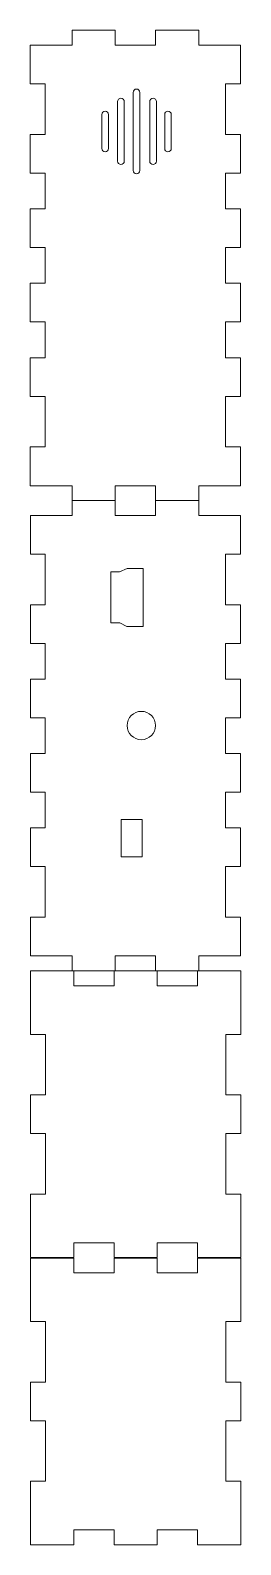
# Model space of a CAD drawing. Header units: inches. Extents: x -3.1 to 14.9, y -9.8 to 5.5.
# Drawn here: x 6.93 to 8.04, y -9.75 to -1.73 of the extents above; entities that cross this region are included whole.
import ezdxf

# ---------------------------------------------------------------- set-up
doc = ezdxf.new("R2010")
doc.units = ezdxf.units.IN
doc.header["$MEASUREMENT"] = 0
doc.layers.add('Layer 1', color=7, linetype='Continuous')

msp = doc.modelspace()

# ---------------------------------------------------------------- linework, layer by layer
at = {"layer": 'Layer 1', "color": 250, "lineweight": 9}
msp.add_ellipse((7.5133, -5.413), major_axis=(0, 0.075), ratio=1, dxfattribs=at)
at = {"layer": 'Layer 1', "color": 240, "lineweight": 9}
for points, knots in [([(8.0369, -1.8132), (8.0369, -1.8132), (8.0369, -2.0179), (8.0369, -2.0179), (8.0369, -2.0179), (8.0369, -2.0179), (7.9582, -2.0179), (7.9582, -2.0179), (7.9582, -2.0179), (7.9582, -2.0179), (7.9582, -2.2857), (7.9582, -2.2857), (7.9582, -2.2857), (7.9582, -2.2857), (8.0369, -2.2857), (8.0369, -2.2857), (8.0369, -2.2857), (8.0369, -2.2857), (8.0369, -2.4904), (8.0369, -2.4904), (8.0369, -2.4904), (8.0369, -2.4904), (7.9582, -2.4904), (7.9582, -2.4904), (7.9582, -2.4904), (7.9582, -2.4904), (7.9582, -2.6794), (7.9582, -2.6794), (7.9582, -2.6794), (7.9582, -2.6794), (8.0369, -2.6794), (8.0369, -2.6794), (8.0369, -2.6794), (8.0369, -2.6794), (8.0369, -2.8841), (8.0369, -2.8841), (8.0369, -2.8841), (8.0369, -2.8841), (7.9582, -2.8841), (7.9582, -2.8841), (7.9582, -2.8841), (7.9582, -2.8841), (7.9582, -3.0731), (7.9582, -3.0731), (7.9582, -3.0731), (7.9582, -3.0731), (8.0369, -3.0731), (8.0369, -3.0731), (8.0369, -3.0731), (8.0369, -3.0731), (8.0369, -3.2778), (8.0369, -3.2778), (8.0369, -3.2778), (8.0369, -3.2778), (7.9582, -3.2778), (7.9582, -3.2778), (7.9582, -3.2778), (7.9582, -3.2778), (7.9582, -3.4668), (7.9582, -3.4668), (7.9582, -3.4668), (7.9582, -3.4668), (8.0369, -3.4668), (8.0369, -3.4668), (8.0369, -3.4668), (8.0369, -3.4668), (8.0369, -3.6715), (8.0369, -3.6715), (8.0369, -3.6715), (8.0369, -3.6715), (7.9582, -3.6715), (7.9582, -3.6715), (7.9582, -3.6715), (7.9582, -3.6715), (7.9582, -3.9392), (7.9582, -3.9392), (7.9582, -3.9392), (7.9582, -3.9392), (8.0369, -3.9392), (8.0369, -3.9392), (8.0369, -3.9392), (8.0369, -3.9392), (8.0369, -4.1439), (8.0369, -4.1439), (8.0369, -4.1439), (8.0369, -4.1439), (7.8165, -4.1439), (7.8165, -4.1439), (7.8165, -4.1439), (7.8165, -4.1439), (7.8165, -4.2227), (7.8165, -4.2227), (7.8165, -4.2227), (7.8165, -4.2227), (7.5881, -4.2227), (7.5881, -4.2227), (7.5881, -4.2227), (7.5881, -4.2227), (7.5881, -4.1439), (7.5881, -4.1439), (7.5881, -4.1439), (7.5881, -4.1439), (7.3755, -4.1439), (7.3755, -4.1439), (7.3755, -4.1439), (7.3755, -4.1439), (7.3755, -4.2227), (7.3755, -4.2227), (7.3755, -4.2227), (7.3755, -4.2227), (7.1472, -4.2227), (7.1472, -4.2227), (7.1472, -4.2227), (7.1472, -4.2227), (7.1472, -4.1439), (7.1472, -4.1439), (7.1472, -4.1439), (7.1472, -4.1439), (6.9267, -4.1439), (6.9267, -4.1439), (6.9267, -4.1439), (6.9267, -4.1439), (6.9267, -3.9392), (6.9267, -3.9392), (6.9267, -3.9392), (6.9267, -3.9392), (7.0054, -3.9392), (7.0054, -3.9392), (7.0054, -3.9392), (7.0054, -3.9392), (7.0054, -3.6715), (7.0054, -3.6715), (7.0054, -3.6715), (7.0054, -3.6715), (6.9267, -3.6715), (6.9267, -3.6715), (6.9267, -3.6715), (6.9267, -3.6715), (6.9267, -3.4668), (6.9267, -3.4668), (6.9267, -3.4668), (6.9267, -3.4668), (7.0054, -3.4668), (7.0054, -3.4668), (7.0054, -3.4668), (7.0054, -3.4668), (7.0054, -3.2778), (7.0054, -3.2778), (7.0054, -3.2778), (7.0054, -3.2778), (6.9267, -3.2778), (6.9267, -3.2778), (6.9267, -3.2778), (6.9267, -3.2778), (6.9267, -3.0731), (6.9267, -3.0731), (6.9267, -3.0731), (6.9267, -3.0731), (7.0054, -3.0731), (7.0054, -3.0731), (7.0054, -3.0731), (7.0054, -3.0731), (7.0054, -2.8841), (7.0054, -2.8841), (7.0054, -2.8841), (7.0054, -2.8841), (6.9267, -2.8841), (6.9267, -2.8841), (6.9267, -2.8841), (6.9267, -2.8841), (6.9267, -2.6794), (6.9267, -2.6794), (6.9267, -2.6794), (6.9267, -2.6794), (7.0054, -2.6794), (7.0054, -2.6794), (7.0054, -2.6794), (7.0054, -2.6794), (7.0054, -2.4904), (7.0054, -2.4904), (7.0054, -2.4904), (7.0054, -2.4904), (6.9267, -2.4904), (6.9267, -2.4904), (6.9267, -2.4904), (6.9267, -2.4904), (6.9267, -2.2857), (6.9267, -2.2857), (6.9267, -2.2857), (6.9267, -2.2857), (7.0054, -2.2857), (7.0054, -2.2857), (7.0054, -2.2857), (7.0054, -2.2857), (7.0054, -2.0179), (7.0054, -2.0179), (7.0054, -2.0179), (7.0054, -2.0179), (6.9267, -2.0179), (6.9267, -2.0179), (6.9267, -2.0179), (6.9267, -2.0179), (6.9267, -1.8132), (6.9267, -1.8132), (6.9267, -1.8132), (6.9267, -1.8132), (7.1472, -1.8132), (7.1472, -1.8132), (7.1472, -1.8132), (7.1472, -1.8132), (7.1472, -1.7345), (7.1472, -1.7345), (7.1472, -1.7345), (7.1472, -1.7345), (7.3755, -1.7345), (7.3755, -1.7345), (7.3755, -1.7345), (7.3755, -1.7345), (7.3755, -1.8132), (7.3755, -1.8132), (7.3755, -1.8132), (7.3755, -1.8132), (7.5881, -1.8132), (7.5881, -1.8132), (7.5881, -1.8132), (7.5881, -1.8132), (7.5881, -1.7345), (7.5881, -1.7345), (7.5881, -1.7345), (7.5881, -1.7345), (7.8165, -1.7345), (7.8165, -1.7345), (7.8165, -1.7345), (7.8165, -1.7345), (7.8165, -1.8132), (7.8165, -1.8132), (7.8165, -1.8132), (7.8165, -1.8132), (8.0369, -1.8132), (8.0369, -1.8132)], [0, 0, 0, 0, 0.016393, 0.016393, 0.016393, 0.016393, 0.032787, 0.032787, 0.032787, 0.032787, 0.04918, 0.04918, 0.04918, 0.04918, 0.065574, 0.065574, 0.065574, 0.065574, 0.081967, 0.081967, 0.081967, 0.081967, 0.098361, 0.098361, 0.098361, 0.098361, 0.114754, 0.114754, 0.114754, 0.114754, 0.131148, 0.131148, 0.131148, 0.131148, 0.147541, 0.147541, 0.147541, 0.147541, 0.163934, 0.163934, 0.163934, 0.163934, 0.180328, 0.180328, 0.180328, 0.180328, 0.196721, 0.196721, 0.196721, 0.196721, 0.213115, 0.213115, 0.213115, 0.213115, 0.229508, 0.229508, 0.229508, 0.229508, 0.245902, 0.245902, 0.245902, 0.245902, 0.262295, 0.262295, 0.262295, 0.262295, 0.278689, 0.278689, 0.278689, 0.278689, 0.295082, 0.295082, 0.295082, 0.295082, 0.311475, 0.311475, 0.311475, 0.311475, 0.327869, 0.327869, 0.327869, 0.327869, 0.344262, 0.344262, 0.344262, 0.344262, 0.360656, 0.360656, 0.360656, 0.360656, 0.377049, 0.377049, 0.377049, 0.377049, 0.393443, 0.393443, 0.393443, 0.393443, 0.409836, 0.409836, 0.409836, 0.409836, 0.42623, 0.42623, 0.42623, 0.42623, 0.442623, 0.442623, 0.442623, 0.442623, 0.459016, 0.459016, 0.459016, 0.459016, 0.47541, 0.47541, 0.47541, 0.47541, 0.491803, 0.491803, 0.491803, 0.491803, 0.508197, 0.508197, 0.508197, 0.508197, 0.52459, 0.52459, 0.52459, 0.52459, 0.540984, 0.540984, 0.540984, 0.540984, 0.557377, 0.557377, 0.557377, 0.557377, 0.57377, 0.57377, 0.57377, 0.57377, 0.590164, 0.590164, 0.590164, 0.590164, 0.606557, 0.606557, 0.606557, 0.606557, 0.622951, 0.622951, 0.622951, 0.622951, 0.639344, 0.639344, 0.639344, 0.639344, 0.655738, 0.655738, 0.655738, 0.655738, 0.672131, 0.672131, 0.672131, 0.672131, 0.688525, 0.688525, 0.688525, 0.688525, 0.704918, 0.704918, 0.704918, 0.704918, 0.721311, 0.721311, 0.721311, 0.721311, 0.737705, 0.737705, 0.737705, 0.737705, 0.754098, 0.754098, 0.754098, 0.754098, 0.770492, 0.770492, 0.770492, 0.770492, 0.786885, 0.786885, 0.786885, 0.786885, 0.803279, 0.803279, 0.803279, 0.803279, 0.819672, 0.819672, 0.819672, 0.819672, 0.836066, 0.836066, 0.836066, 0.836066, 0.852459, 0.852459, 0.852459, 0.852459, 0.868852, 0.868852, 0.868852, 0.868852, 0.885246, 0.885246, 0.885246, 0.885246, 0.901639, 0.901639, 0.901639, 0.901639, 0.918033, 0.918033, 0.918033, 0.918033, 0.934426, 0.934426, 0.934426, 0.934426, 0.95082, 0.95082, 0.95082, 0.95082, 0.967213, 0.967213, 0.967213, 0.967213, 1, 1, 1, 1]), ([(8.0372, -4.3011), (8.0372, -4.3011), (8.0372, -4.5059), (8.0372, -4.5059), (8.0372, -4.5059), (8.0372, -4.5059), (7.9584, -4.5059), (7.9584, -4.5059), (7.9584, -4.5059), (7.9584, -4.5059), (7.9584, -4.7736), (7.9584, -4.7736), (7.9584, -4.7736), (7.9584, -4.7736), (8.0372, -4.7736), (8.0372, -4.7736), (8.0372, -4.7736), (8.0372, -4.7736), (8.0372, -4.9783), (8.0372, -4.9783), (8.0372, -4.9783), (8.0372, -4.9783), (7.9584, -4.9783), (7.9584, -4.9783), (7.9584, -4.9783), (7.9584, -4.9783), (7.9584, -5.1673), (7.9584, -5.1673), (7.9584, -5.1673), (7.9584, -5.1673), (8.0372, -5.1673), (8.0372, -5.1673), (8.0372, -5.1673), (8.0372, -5.1673), (8.0372, -5.372), (8.0372, -5.372), (8.0372, -5.372), (8.0372, -5.372), (7.9584, -5.372), (7.9584, -5.372), (7.9584, -5.372), (7.9584, -5.372), (7.9584, -5.561), (7.9584, -5.561), (7.9584, -5.561), (7.9584, -5.561), (8.0372, -5.561), (8.0372, -5.561), (8.0372, -5.561), (8.0372, -5.561), (8.0372, -5.7657), (8.0372, -5.7657), (8.0372, -5.7657), (8.0372, -5.7657), (7.9584, -5.7657), (7.9584, -5.7657), (7.9584, -5.7657), (7.9584, -5.7657), (7.9584, -5.9547), (7.9584, -5.9547), (7.9584, -5.9547), (7.9584, -5.9547), (8.0372, -5.9547), (8.0372, -5.9547), (8.0372, -5.9547), (8.0372, -5.9547), (8.0372, -6.1594), (8.0372, -6.1594), (8.0372, -6.1594), (8.0372, -6.1594), (7.9584, -6.1594), (7.9584, -6.1594), (7.9584, -6.1594), (7.9584, -6.1594), (7.9584, -6.4271), (7.9584, -6.4271), (7.9584, -6.4271), (7.9584, -6.4271), (8.0372, -6.4271), (8.0372, -6.4271), (8.0372, -6.4271), (8.0372, -6.4271), (8.0372, -6.6319), (8.0372, -6.6319), (8.0372, -6.6319), (8.0372, -6.6319), (7.8167, -6.6319), (7.8167, -6.6319), (7.8167, -6.6319), (7.8167, -6.6319), (7.8167, -6.7106), (7.8167, -6.7106), (7.8167, -6.7106), (7.8167, -6.7106), (7.5884, -6.7106), (7.5884, -6.7106), (7.5884, -6.7106), (7.5884, -6.7106), (7.5884, -6.6319), (7.5884, -6.6319), (7.5884, -6.6319), (7.5884, -6.6319), (7.3758, -6.6319), (7.3758, -6.6319), (7.3758, -6.6319), (7.3758, -6.6319), (7.3758, -6.7106), (7.3758, -6.7106), (7.3758, -6.7106), (7.3758, -6.7106), (7.1474, -6.7106), (7.1474, -6.7106), (7.1474, -6.7106), (7.1474, -6.7106), (7.1474, -6.6319), (7.1474, -6.6319), (7.1474, -6.6319), (7.1474, -6.6319), (6.9269, -6.6319), (6.9269, -6.6319), (6.9269, -6.6319), (6.9269, -6.6319), (6.9269, -6.4271), (6.9269, -6.4271), (6.9269, -6.4271), (6.9269, -6.4271), (7.0057, -6.4271), (7.0057, -6.4271), (7.0057, -6.4271), (7.0057, -6.4271), (7.0057, -6.1594), (7.0057, -6.1594), (7.0057, -6.1594), (7.0057, -6.1594), (6.9269, -6.1594), (6.9269, -6.1594), (6.9269, -6.1594), (6.9269, -6.1594), (6.9269, -5.9547), (6.9269, -5.9547), (6.9269, -5.9547), (6.9269, -5.9547), (7.0057, -5.9547), (7.0057, -5.9547), (7.0057, -5.9547), (7.0057, -5.9547), (7.0057, -5.7657), (7.0057, -5.7657), (7.0057, -5.7657), (7.0057, -5.7657), (6.9269, -5.7657), (6.9269, -5.7657), (6.9269, -5.7657), (6.9269, -5.7657), (6.9269, -5.561), (6.9269, -5.561), (6.9269, -5.561), (6.9269, -5.561), (7.0057, -5.561), (7.0057, -5.561), (7.0057, -5.561), (7.0057, -5.561), (7.0057, -5.372), (7.0057, -5.372), (7.0057, -5.372), (7.0057, -5.372), (6.9269, -5.372), (6.9269, -5.372), (6.9269, -5.372), (6.9269, -5.372), (6.9269, -5.1673), (6.9269, -5.1673), (6.9269, -5.1673), (6.9269, -5.1673), (7.0057, -5.1673), (7.0057, -5.1673), (7.0057, -5.1673), (7.0057, -5.1673), (7.0057, -4.9783), (7.0057, -4.9783), (7.0057, -4.9783), (7.0057, -4.9783), (6.9269, -4.9783), (6.9269, -4.9783), (6.9269, -4.9783), (6.9269, -4.9783), (6.9269, -4.7736), (6.9269, -4.7736), (6.9269, -4.7736), (6.9269, -4.7736), (7.0057, -4.7736), (7.0057, -4.7736), (7.0057, -4.7736), (7.0057, -4.7736), (7.0057, -4.5059), (7.0057, -4.5059), (7.0057, -4.5059), (7.0057, -4.5059), (6.9269, -4.5059), (6.9269, -4.5059), (6.9269, -4.5059), (6.9269, -4.5059), (6.9269, -4.3011), (6.9269, -4.3011), (6.9269, -4.3011), (6.9269, -4.3011), (7.1474, -4.3011), (7.1474, -4.3011), (7.1474, -4.3011), (7.1474, -4.3011), (7.1474, -4.2224), (7.1474, -4.2224), (7.1474, -4.2224), (7.1474, -4.2224), (7.3758, -4.2224), (7.3758, -4.2224), (7.3758, -4.2224), (7.3758, -4.2224), (7.3758, -4.3011), (7.3758, -4.3011), (7.3758, -4.3011), (7.3758, -4.3011), (7.5884, -4.3011), (7.5884, -4.3011), (7.5884, -4.3011), (7.5884, -4.3011), (7.5884, -4.2224), (7.5884, -4.2224), (7.5884, -4.2224), (7.5884, -4.2224), (7.8167, -4.2224), (7.8167, -4.2224), (7.8167, -4.2224), (7.8167, -4.2224), (7.8167, -4.3011), (7.8167, -4.3011), (7.8167, -4.3011), (7.8167, -4.3011), (8.0372, -4.3011), (8.0372, -4.3011)], [0, 0, 0, 0, 0.016393, 0.016393, 0.016393, 0.016393, 0.032787, 0.032787, 0.032787, 0.032787, 0.04918, 0.04918, 0.04918, 0.04918, 0.065574, 0.065574, 0.065574, 0.065574, 0.081967, 0.081967, 0.081967, 0.081967, 0.098361, 0.098361, 0.098361, 0.098361, 0.114754, 0.114754, 0.114754, 0.114754, 0.131148, 0.131148, 0.131148, 0.131148, 0.147541, 0.147541, 0.147541, 0.147541, 0.163934, 0.163934, 0.163934, 0.163934, 0.180328, 0.180328, 0.180328, 0.180328, 0.196721, 0.196721, 0.196721, 0.196721, 0.213115, 0.213115, 0.213115, 0.213115, 0.229508, 0.229508, 0.229508, 0.229508, 0.245902, 0.245902, 0.245902, 0.245902, 0.262295, 0.262295, 0.262295, 0.262295, 0.278689, 0.278689, 0.278689, 0.278689, 0.295082, 0.295082, 0.295082, 0.295082, 0.311475, 0.311475, 0.311475, 0.311475, 0.327869, 0.327869, 0.327869, 0.327869, 0.344262, 0.344262, 0.344262, 0.344262, 0.360656, 0.360656, 0.360656, 0.360656, 0.377049, 0.377049, 0.377049, 0.377049, 0.393443, 0.393443, 0.393443, 0.393443, 0.409836, 0.409836, 0.409836, 0.409836, 0.42623, 0.42623, 0.42623, 0.42623, 0.442623, 0.442623, 0.442623, 0.442623, 0.459016, 0.459016, 0.459016, 0.459016, 0.47541, 0.47541, 0.47541, 0.47541, 0.491803, 0.491803, 0.491803, 0.491803, 0.508197, 0.508197, 0.508197, 0.508197, 0.52459, 0.52459, 0.52459, 0.52459, 0.540984, 0.540984, 0.540984, 0.540984, 0.557377, 0.557377, 0.557377, 0.557377, 0.57377, 0.57377, 0.57377, 0.57377, 0.590164, 0.590164, 0.590164, 0.590164, 0.606557, 0.606557, 0.606557, 0.606557, 0.622951, 0.622951, 0.622951, 0.622951, 0.639344, 0.639344, 0.639344, 0.639344, 0.655738, 0.655738, 0.655738, 0.655738, 0.672131, 0.672131, 0.672131, 0.672131, 0.688525, 0.688525, 0.688525, 0.688525, 0.704918, 0.704918, 0.704918, 0.704918, 0.721311, 0.721311, 0.721311, 0.721311, 0.737705, 0.737705, 0.737705, 0.737705, 0.754098, 0.754098, 0.754098, 0.754098, 0.770492, 0.770492, 0.770492, 0.770492, 0.786885, 0.786885, 0.786885, 0.786885, 0.803279, 0.803279, 0.803279, 0.803279, 0.819672, 0.819672, 0.819672, 0.819672, 0.836066, 0.836066, 0.836066, 0.836066, 0.852459, 0.852459, 0.852459, 0.852459, 0.868852, 0.868852, 0.868852, 0.868852, 0.885246, 0.885246, 0.885246, 0.885246, 0.901639, 0.901639, 0.901639, 0.901639, 0.918033, 0.918033, 0.918033, 0.918033, 0.934426, 0.934426, 0.934426, 0.934426, 0.95082, 0.95082, 0.95082, 0.95082, 0.967213, 0.967213, 0.967213, 0.967213, 1, 1, 1, 1]), ([(8.0381, -6.7115), (8.0381, -6.7115), (8.0381, -7.0474), (8.0381, -7.0474), (8.0381, -7.0474), (8.0381, -7.0474), (7.9593, -7.0474), (7.9593, -7.0474), (7.9593, -7.0474), (7.9593, -7.0474), (7.9593, -7.3676), (7.9593, -7.3676), (7.9593, -7.3676), (7.9593, -7.3676), (8.0381, -7.3676), (8.0381, -7.3676), (8.0381, -7.3676), (8.0381, -7.3676), (8.0381, -7.5723), (8.0381, -7.5723), (8.0381, -7.5723), (8.0381, -7.5723), (7.9593, -7.5723), (7.9593, -7.5723), (7.9593, -7.5723), (7.9593, -7.5723), (7.9593, -7.8925), (7.9593, -7.8925), (7.9593, -7.8925), (7.9593, -7.8925), (8.0381, -7.8925), (8.0381, -7.8925), (8.0381, -7.8925), (8.0381, -7.8925), (8.0381, -8.2284), (8.0381, -8.2284), (8.0381, -8.2284), (8.0381, -8.2284), (7.8097, -8.2284), (7.8097, -8.2284), (7.8097, -8.2284), (7.8097, -8.2284), (7.8097, -8.1497), (7.8097, -8.1497), (7.8097, -8.1497), (7.8097, -8.1497), (7.5971, -8.1497), (7.5971, -8.1497), (7.5971, -8.1497), (7.5971, -8.1497), (7.5971, -8.2284), (7.5971, -8.2284), (7.5971, -8.2284), (7.5971, -8.2284), (7.3688, -8.2284), (7.3688, -8.2284), (7.3688, -8.2284), (7.3688, -8.2284), (7.3688, -8.1497), (7.3688, -8.1497), (7.3688, -8.1497), (7.3688, -8.1497), (7.1562, -8.1497), (7.1562, -8.1497), (7.1562, -8.1497), (7.1562, -8.1497), (7.1562, -8.2284), (7.1562, -8.2284), (7.1562, -8.2284), (7.1562, -8.2284), (6.9278, -8.2284), (6.9278, -8.2284), (6.9278, -8.2284), (6.9278, -8.2284), (6.9278, -7.8925), (6.9278, -7.8925), (6.9278, -7.8925), (6.9278, -7.8925), (7.0066, -7.8925), (7.0066, -7.8925), (7.0066, -7.8925), (7.0066, -7.8925), (7.0066, -7.5723), (7.0066, -7.5723), (7.0066, -7.5723), (7.0066, -7.5723), (6.9278, -7.5723), (6.9278, -7.5723), (6.9278, -7.5723), (6.9278, -7.5723), (6.9278, -7.3676), (6.9278, -7.3676), (6.9278, -7.3676), (6.9278, -7.3676), (7.0066, -7.3676), (7.0066, -7.3676), (7.0066, -7.3676), (7.0066, -7.3676), (7.0066, -7.0474), (7.0066, -7.0474), (7.0066, -7.0474), (7.0066, -7.0474), (6.9278, -7.0474), (6.9278, -7.0474), (6.9278, -7.0474), (6.9278, -7.0474), (6.9278, -6.7115), (6.9278, -6.7115), (6.9278, -6.7115), (6.9278, -6.7115), (7.1562, -6.7115), (7.1562, -6.7115), (7.1562, -6.7115), (7.1562, -6.7115), (7.1562, -6.7902), (7.1562, -6.7902), (7.1562, -6.7902), (7.1562, -6.7902), (7.3688, -6.7902), (7.3688, -6.7902), (7.3688, -6.7902), (7.3688, -6.7902), (7.3688, -6.7115), (7.3688, -6.7115), (7.3688, -6.7115), (7.3688, -6.7115), (7.5971, -6.7115), (7.5971, -6.7115), (7.5971, -6.7115), (7.5971, -6.7115), (7.5971, -6.7902), (7.5971, -6.7902), (7.5971, -6.7902), (7.5971, -6.7902), (7.8097, -6.7902), (7.8097, -6.7902), (7.8097, -6.7902), (7.8097, -6.7902), (7.8097, -6.7115), (7.8097, -6.7115), (7.8097, -6.7115), (7.8097, -6.7115), (8.0381, -6.7115), (8.0381, -6.7115)], [0, 0, 0, 0, 0.027027, 0.027027, 0.027027, 0.027027, 0.054054, 0.054054, 0.054054, 0.054054, 0.081081, 0.081081, 0.081081, 0.081081, 0.108108, 0.108108, 0.108108, 0.108108, 0.135135, 0.135135, 0.135135, 0.135135, 0.162162, 0.162162, 0.162162, 0.162162, 0.189189, 0.189189, 0.189189, 0.189189, 0.216216, 0.216216, 0.216216, 0.216216, 0.243243, 0.243243, 0.243243, 0.243243, 0.27027, 0.27027, 0.27027, 0.27027, 0.297297, 0.297297, 0.297297, 0.297297, 0.324324, 0.324324, 0.324324, 0.324324, 0.351351, 0.351351, 0.351351, 0.351351, 0.378378, 0.378378, 0.378378, 0.378378, 0.405405, 0.405405, 0.405405, 0.405405, 0.432432, 0.432432, 0.432432, 0.432432, 0.459459, 0.459459, 0.459459, 0.459459, 0.486486, 0.486486, 0.486486, 0.486486, 0.513514, 0.513514, 0.513514, 0.513514, 0.540541, 0.540541, 0.540541, 0.540541, 0.567568, 0.567568, 0.567568, 0.567568, 0.594595, 0.594595, 0.594595, 0.594595, 0.621622, 0.621622, 0.621622, 0.621622, 0.648649, 0.648649, 0.648649, 0.648649, 0.675676, 0.675676, 0.675676, 0.675676, 0.702703, 0.702703, 0.702703, 0.702703, 0.72973, 0.72973, 0.72973, 0.72973, 0.756757, 0.756757, 0.756757, 0.756757, 0.783784, 0.783784, 0.783784, 0.783784, 0.810811, 0.810811, 0.810811, 0.810811, 0.837838, 0.837838, 0.837838, 0.837838, 0.864865, 0.864865, 0.864865, 0.864865, 0.891892, 0.891892, 0.891892, 0.891892, 0.918919, 0.918919, 0.918919, 0.918919, 0.945946, 0.945946, 0.945946, 0.945946, 1, 1, 1, 1]), ([(8.0381, -8.2304), (8.0381, -8.2304), (8.0381, -8.5663), (8.0381, -8.5663), (8.0381, -8.5663), (8.0381, -8.5663), (7.9593, -8.5663), (7.9593, -8.5663), (7.9593, -8.5663), (7.9593, -8.5663), (7.9593, -8.8865), (7.9593, -8.8865), (7.9593, -8.8865), (7.9593, -8.8865), (8.0381, -8.8865), (8.0381, -8.8865), (8.0381, -8.8865), (8.0381, -8.8865), (8.0381, -9.0912), (8.0381, -9.0912), (8.0381, -9.0912), (8.0381, -9.0912), (7.9593, -9.0912), (7.9593, -9.0912), (7.9593, -9.0912), (7.9593, -9.0912), (7.9593, -9.4114), (7.9593, -9.4114), (7.9593, -9.4114), (7.9593, -9.4114), (8.0381, -9.4114), (8.0381, -9.4114), (8.0381, -9.4114), (8.0381, -9.4114), (8.0381, -9.7473), (8.0381, -9.7473), (8.0381, -9.7473), (8.0381, -9.7473), (7.8097, -9.7473), (7.8097, -9.7473), (7.8097, -9.7473), (7.8097, -9.7473), (7.8097, -9.6686), (7.8097, -9.6686), (7.8097, -9.6686), (7.8097, -9.6686), (7.5971, -9.6686), (7.5971, -9.6686), (7.5971, -9.6686), (7.5971, -9.6686), (7.5971, -9.7473), (7.5971, -9.7473), (7.5971, -9.7473), (7.5971, -9.7473), (7.3688, -9.7473), (7.3688, -9.7473), (7.3688, -9.7473), (7.3688, -9.7473), (7.3688, -9.6686), (7.3688, -9.6686), (7.3688, -9.6686), (7.3688, -9.6686), (7.1562, -9.6686), (7.1562, -9.6686), (7.1562, -9.6686), (7.1562, -9.6686), (7.1562, -9.7473), (7.1562, -9.7473), (7.1562, -9.7473), (7.1562, -9.7473), (6.9278, -9.7473), (6.9278, -9.7473), (6.9278, -9.7473), (6.9278, -9.7473), (6.9278, -9.4114), (6.9278, -9.4114), (6.9278, -9.4114), (6.9278, -9.4114), (7.0066, -9.4114), (7.0066, -9.4114), (7.0066, -9.4114), (7.0066, -9.4114), (7.0066, -9.0912), (7.0066, -9.0912), (7.0066, -9.0912), (7.0066, -9.0912), (6.9278, -9.0912), (6.9278, -9.0912), (6.9278, -9.0912), (6.9278, -9.0912), (6.9278, -8.8865), (6.9278, -8.8865), (6.9278, -8.8865), (6.9278, -8.8865), (7.0066, -8.8865), (7.0066, -8.8865), (7.0066, -8.8865), (7.0066, -8.8865), (7.0066, -8.5663), (7.0066, -8.5663), (7.0066, -8.5663), (7.0066, -8.5663), (6.9278, -8.5663), (6.9278, -8.5663), (6.9278, -8.5663), (6.9278, -8.5663), (6.9278, -8.2304), (6.9278, -8.2304), (6.9278, -8.2304), (6.9278, -8.2304), (7.1562, -8.2304), (7.1562, -8.2304), (7.1562, -8.2304), (7.1562, -8.2304), (7.1562, -8.3091), (7.1562, -8.3091), (7.1562, -8.3091), (7.1562, -8.3091), (7.3688, -8.3091), (7.3688, -8.3091), (7.3688, -8.3091), (7.3688, -8.3091), (7.3688, -8.2304), (7.3688, -8.2304), (7.3688, -8.2304), (7.3688, -8.2304), (7.5971, -8.2304), (7.5971, -8.2304), (7.5971, -8.2304), (7.5971, -8.2304), (7.5971, -8.3091), (7.5971, -8.3091), (7.5971, -8.3091), (7.5971, -8.3091), (7.8097, -8.3091), (7.8097, -8.3091), (7.8097, -8.3091), (7.8097, -8.3091), (7.8097, -8.2304), (7.8097, -8.2304), (7.8097, -8.2304), (7.8097, -8.2304), (8.0381, -8.2304), (8.0381, -8.2304)], [0, 0, 0, 0, 0.027027, 0.027027, 0.027027, 0.027027, 0.054054, 0.054054, 0.054054, 0.054054, 0.081081, 0.081081, 0.081081, 0.081081, 0.108108, 0.108108, 0.108108, 0.108108, 0.135135, 0.135135, 0.135135, 0.135135, 0.162162, 0.162162, 0.162162, 0.162162, 0.189189, 0.189189, 0.189189, 0.189189, 0.216216, 0.216216, 0.216216, 0.216216, 0.243243, 0.243243, 0.243243, 0.243243, 0.27027, 0.27027, 0.27027, 0.27027, 0.297297, 0.297297, 0.297297, 0.297297, 0.324324, 0.324324, 0.324324, 0.324324, 0.351351, 0.351351, 0.351351, 0.351351, 0.378378, 0.378378, 0.378378, 0.378378, 0.405405, 0.405405, 0.405405, 0.405405, 0.432432, 0.432432, 0.432432, 0.432432, 0.459459, 0.459459, 0.459459, 0.459459, 0.486486, 0.486486, 0.486486, 0.486486, 0.513514, 0.513514, 0.513514, 0.513514, 0.540541, 0.540541, 0.540541, 0.540541, 0.567568, 0.567568, 0.567568, 0.567568, 0.594595, 0.594595, 0.594595, 0.594595, 0.621622, 0.621622, 0.621622, 0.621622, 0.648649, 0.648649, 0.648649, 0.648649, 0.675676, 0.675676, 0.675676, 0.675676, 0.702703, 0.702703, 0.702703, 0.702703, 0.72973, 0.72973, 0.72973, 0.72973, 0.756757, 0.756757, 0.756757, 0.756757, 0.783784, 0.783784, 0.783784, 0.783784, 0.810811, 0.810811, 0.810811, 0.810811, 0.837838, 0.837838, 0.837838, 0.837838, 0.864865, 0.864865, 0.864865, 0.864865, 0.891892, 0.891892, 0.891892, 0.891892, 0.918919, 0.918919, 0.918919, 0.918919, 0.945946, 0.945946, 0.945946, 0.945946, 1, 1, 1, 1])]:
    msp.add_open_spline(points, degree=3, knots=knots, dxfattribs=at)
at = {"layer": 'Layer 1', "color": 250, "lineweight": 9}
for points, knots in [([(7.4878, -2.494), (7.4878, -2.494), (7.4878, -2.494), (7.4878, -2.494), (7.4878, -2.494), (7.4975, -2.494), (7.5053, -2.4862), (7.5053, -2.4765), (7.5053, -2.4765), (7.5053, -2.4765), (7.5053, -2.0629), (7.5053, -2.0629), (7.5053, -2.0629), (7.5053, -2.0532), (7.4975, -2.0454), (7.4878, -2.0454), (7.4878, -2.0454), (7.4878, -2.0454), (7.4878, -2.0454), (7.4878, -2.0454), (7.4878, -2.0454), (7.4782, -2.0454), (7.4703, -2.0532), (7.4703, -2.0629), (7.4703, -2.0629), (7.4703, -2.0629), (7.4703, -2.4765), (7.4703, -2.4765), (7.4703, -2.4765), (7.4703, -2.4862), (7.4782, -2.494), (7.4878, -2.494)], [0, 0, 0, 0, 0.111111, 0.111111, 0.111111, 0.111111, 0.222222, 0.222222, 0.222222, 0.222222, 0.333333, 0.333333, 0.333333, 0.333333, 0.444444, 0.444444, 0.444444, 0.444444, 0.555556, 0.555556, 0.555556, 0.555556, 0.666667, 0.666667, 0.666667, 0.666667, 0.777778, 0.777778, 0.777778, 0.777778, 1, 1, 1, 1]), ([(7.3223, -2.3774), (7.3223, -2.3774), (7.3223, -2.3774), (7.3223, -2.3774), (7.3223, -2.3774), (7.3319, -2.3774), (7.3398, -2.3695), (7.3398, -2.3599), (7.3398, -2.3599), (7.3398, -2.3599), (7.3398, -2.1795), (7.3398, -2.1795), (7.3398, -2.1795), (7.3398, -2.1699), (7.3319, -2.162), (7.3223, -2.162), (7.3223, -2.162), (7.3223, -2.162), (7.3223, -2.162), (7.3223, -2.162), (7.3223, -2.162), (7.3127, -2.162), (7.3048, -2.1699), (7.3048, -2.1795), (7.3048, -2.1795), (7.3048, -2.1795), (7.3048, -2.3599), (7.3048, -2.3599), (7.3048, -2.3599), (7.3048, -2.3695), (7.3127, -2.3774), (7.3223, -2.3774)], [0, 0, 0, 0, 0.111111, 0.111111, 0.111111, 0.111111, 0.222222, 0.222222, 0.222222, 0.222222, 0.333333, 0.333333, 0.333333, 0.333333, 0.444444, 0.444444, 0.444444, 0.444444, 0.555556, 0.555556, 0.555556, 0.555556, 0.666667, 0.666667, 0.666667, 0.666667, 0.777778, 0.777778, 0.777778, 0.777778, 1, 1, 1, 1]), ([(7.4056, -2.4449), (7.4056, -2.4449), (7.4056, -2.4449), (7.4056, -2.4449), (7.4056, -2.4449), (7.4153, -2.4449), (7.4231, -2.437), (7.4231, -2.4274), (7.4231, -2.4274), (7.4231, -2.4274), (7.4231, -2.112), (7.4231, -2.112), (7.4231, -2.112), (7.4231, -2.1024), (7.4153, -2.0945), (7.4056, -2.0945), (7.4056, -2.0945), (7.4056, -2.0945), (7.4056, -2.0945), (7.4056, -2.0945), (7.4056, -2.0945), (7.396, -2.0945), (7.3881, -2.1024), (7.3881, -2.112), (7.3881, -2.112), (7.3881, -2.112), (7.3881, -2.4274), (7.3881, -2.4274), (7.3881, -2.4274), (7.3881, -2.437), (7.396, -2.4449), (7.4056, -2.4449)], [0, 0, 0, 0, 0.111111, 0.111111, 0.111111, 0.111111, 0.222222, 0.222222, 0.222222, 0.222222, 0.333333, 0.333333, 0.333333, 0.333333, 0.444444, 0.444444, 0.444444, 0.444444, 0.555556, 0.555556, 0.555556, 0.555556, 0.666667, 0.666667, 0.666667, 0.666667, 0.777778, 0.777778, 0.777778, 0.777778, 1, 1, 1, 1]), ([(7.5749, -2.4449), (7.5749, -2.4449), (7.575, -2.4449), (7.575, -2.4449), (7.575, -2.4449), (7.5846, -2.4449), (7.5925, -2.437), (7.5925, -2.4274), (7.5925, -2.4274), (7.5925, -2.4274), (7.5925, -2.112), (7.5925, -2.112), (7.5925, -2.112), (7.5925, -2.1024), (7.5846, -2.0945), (7.575, -2.0945), (7.575, -2.0945), (7.575, -2.0945), (7.5749, -2.0945), (7.5749, -2.0945), (7.5749, -2.0945), (7.5653, -2.0945), (7.5575, -2.1024), (7.5575, -2.112), (7.5575, -2.112), (7.5575, -2.112), (7.5575, -2.4274), (7.5575, -2.4274), (7.5575, -2.4274), (7.5575, -2.437), (7.5653, -2.4449), (7.5749, -2.4449)], [0, 0, 0, 0, 0.111111, 0.111111, 0.111111, 0.111111, 0.222222, 0.222222, 0.222222, 0.222222, 0.333333, 0.333333, 0.333333, 0.333333, 0.444444, 0.444444, 0.444444, 0.444444, 0.555556, 0.555556, 0.555556, 0.555556, 0.666667, 0.666667, 0.666667, 0.666667, 0.777778, 0.777778, 0.777778, 0.777778, 1, 1, 1, 1]), ([(7.654, -2.3774), (7.654, -2.3774), (7.654, -2.3774), (7.654, -2.3774), (7.654, -2.3774), (7.6636, -2.3774), (7.6715, -2.3695), (7.6715, -2.3599), (7.6715, -2.3599), (7.6715, -2.3599), (7.6715, -2.1795), (7.6715, -2.1795), (7.6715, -2.1795), (7.6715, -2.1699), (7.6636, -2.162), (7.654, -2.162), (7.654, -2.162), (7.654, -2.162), (7.654, -2.162), (7.654, -2.162), (7.654, -2.162), (7.6443, -2.162), (7.6365, -2.1699), (7.6365, -2.1795), (7.6365, -2.1795), (7.6365, -2.1795), (7.6365, -2.3599), (7.6365, -2.3599), (7.6365, -2.3599), (7.6365, -2.3695), (7.6443, -2.3774), (7.654, -2.3774)], [0, 0, 0, 0, 0.111111, 0.111111, 0.111111, 0.111111, 0.222222, 0.222222, 0.222222, 0.222222, 0.333333, 0.333333, 0.333333, 0.333333, 0.444444, 0.444444, 0.444444, 0.444444, 0.555556, 0.555556, 0.555556, 0.555556, 0.666667, 0.666667, 0.666667, 0.666667, 0.777778, 0.777778, 0.777778, 0.777778, 1, 1, 1, 1]), ([(7.5233, -4.5827), (7.5233, -4.5827), (7.4381, -4.5827), (7.4381, -4.5827), (7.4381, -4.5827), (7.4381, -4.5827), (7.3977, -4.6002), (7.3977, -4.6002), (7.3977, -4.6002), (7.3977, -4.6002), (7.3528, -4.5997), (7.3528, -4.5997), (7.3528, -4.5997), (7.3528, -4.5997), (7.3528, -4.8689), (7.3528, -4.8689), (7.3528, -4.8689), (7.3528, -4.8689), (7.3992, -4.869), (7.3992, -4.869), (7.3992, -4.869), (7.3992, -4.869), (7.4358, -4.8884), (7.4358, -4.8884), (7.4358, -4.8884), (7.4358, -4.8884), (7.5233, -4.8884), (7.5233, -4.8884), (7.5233, -4.8884), (7.5233, -4.8884), (7.5233, -4.7356), (7.5233, -4.7356), (7.5233, -4.7356), (7.5233, -4.7356), (7.5233, -4.5827), (7.5233, -4.5827)], [0, 0, 0, 0, 0.1, 0.1, 0.1, 0.1, 0.2, 0.2, 0.2, 0.2, 0.3, 0.3, 0.3, 0.3, 0.4, 0.4, 0.4, 0.4, 0.5, 0.5, 0.5, 0.5, 0.6, 0.6, 0.6, 0.6, 0.7, 0.7, 0.7, 0.7, 0.8, 0.8, 0.8, 0.8, 1, 1, 1, 1]), ([(7.4072, -6.1085), (7.4072, -6.1085), (7.5174, -6.1085), (7.5174, -6.1085), (7.5174, -6.1085), (7.5174, -6.1085), (7.5174, -5.9107), (7.5174, -5.9107), (7.5174, -5.9107), (7.5174, -5.9107), (7.4072, -5.9107), (7.4072, -5.9107), (7.4072, -5.9107), (7.4072, -5.9107), (7.4072, -6.1085), (7.4072, -6.1085), (7.4072, -6.1085), (7.4072, -6.1085), (7.4072, -6.1085), (7.4072, -6.1085)], [0, 0, 0, 0, 0.166667, 0.166667, 0.166667, 0.166667, 0.333333, 0.333333, 0.333333, 0.333333, 0.5, 0.5, 0.5, 0.5, 0.666667, 0.666667, 0.666667, 0.666667, 1, 1, 1, 1])]:
    msp.add_open_spline(points, degree=3, knots=knots, dxfattribs=at)

doc.saveas('drawing.dxf')
